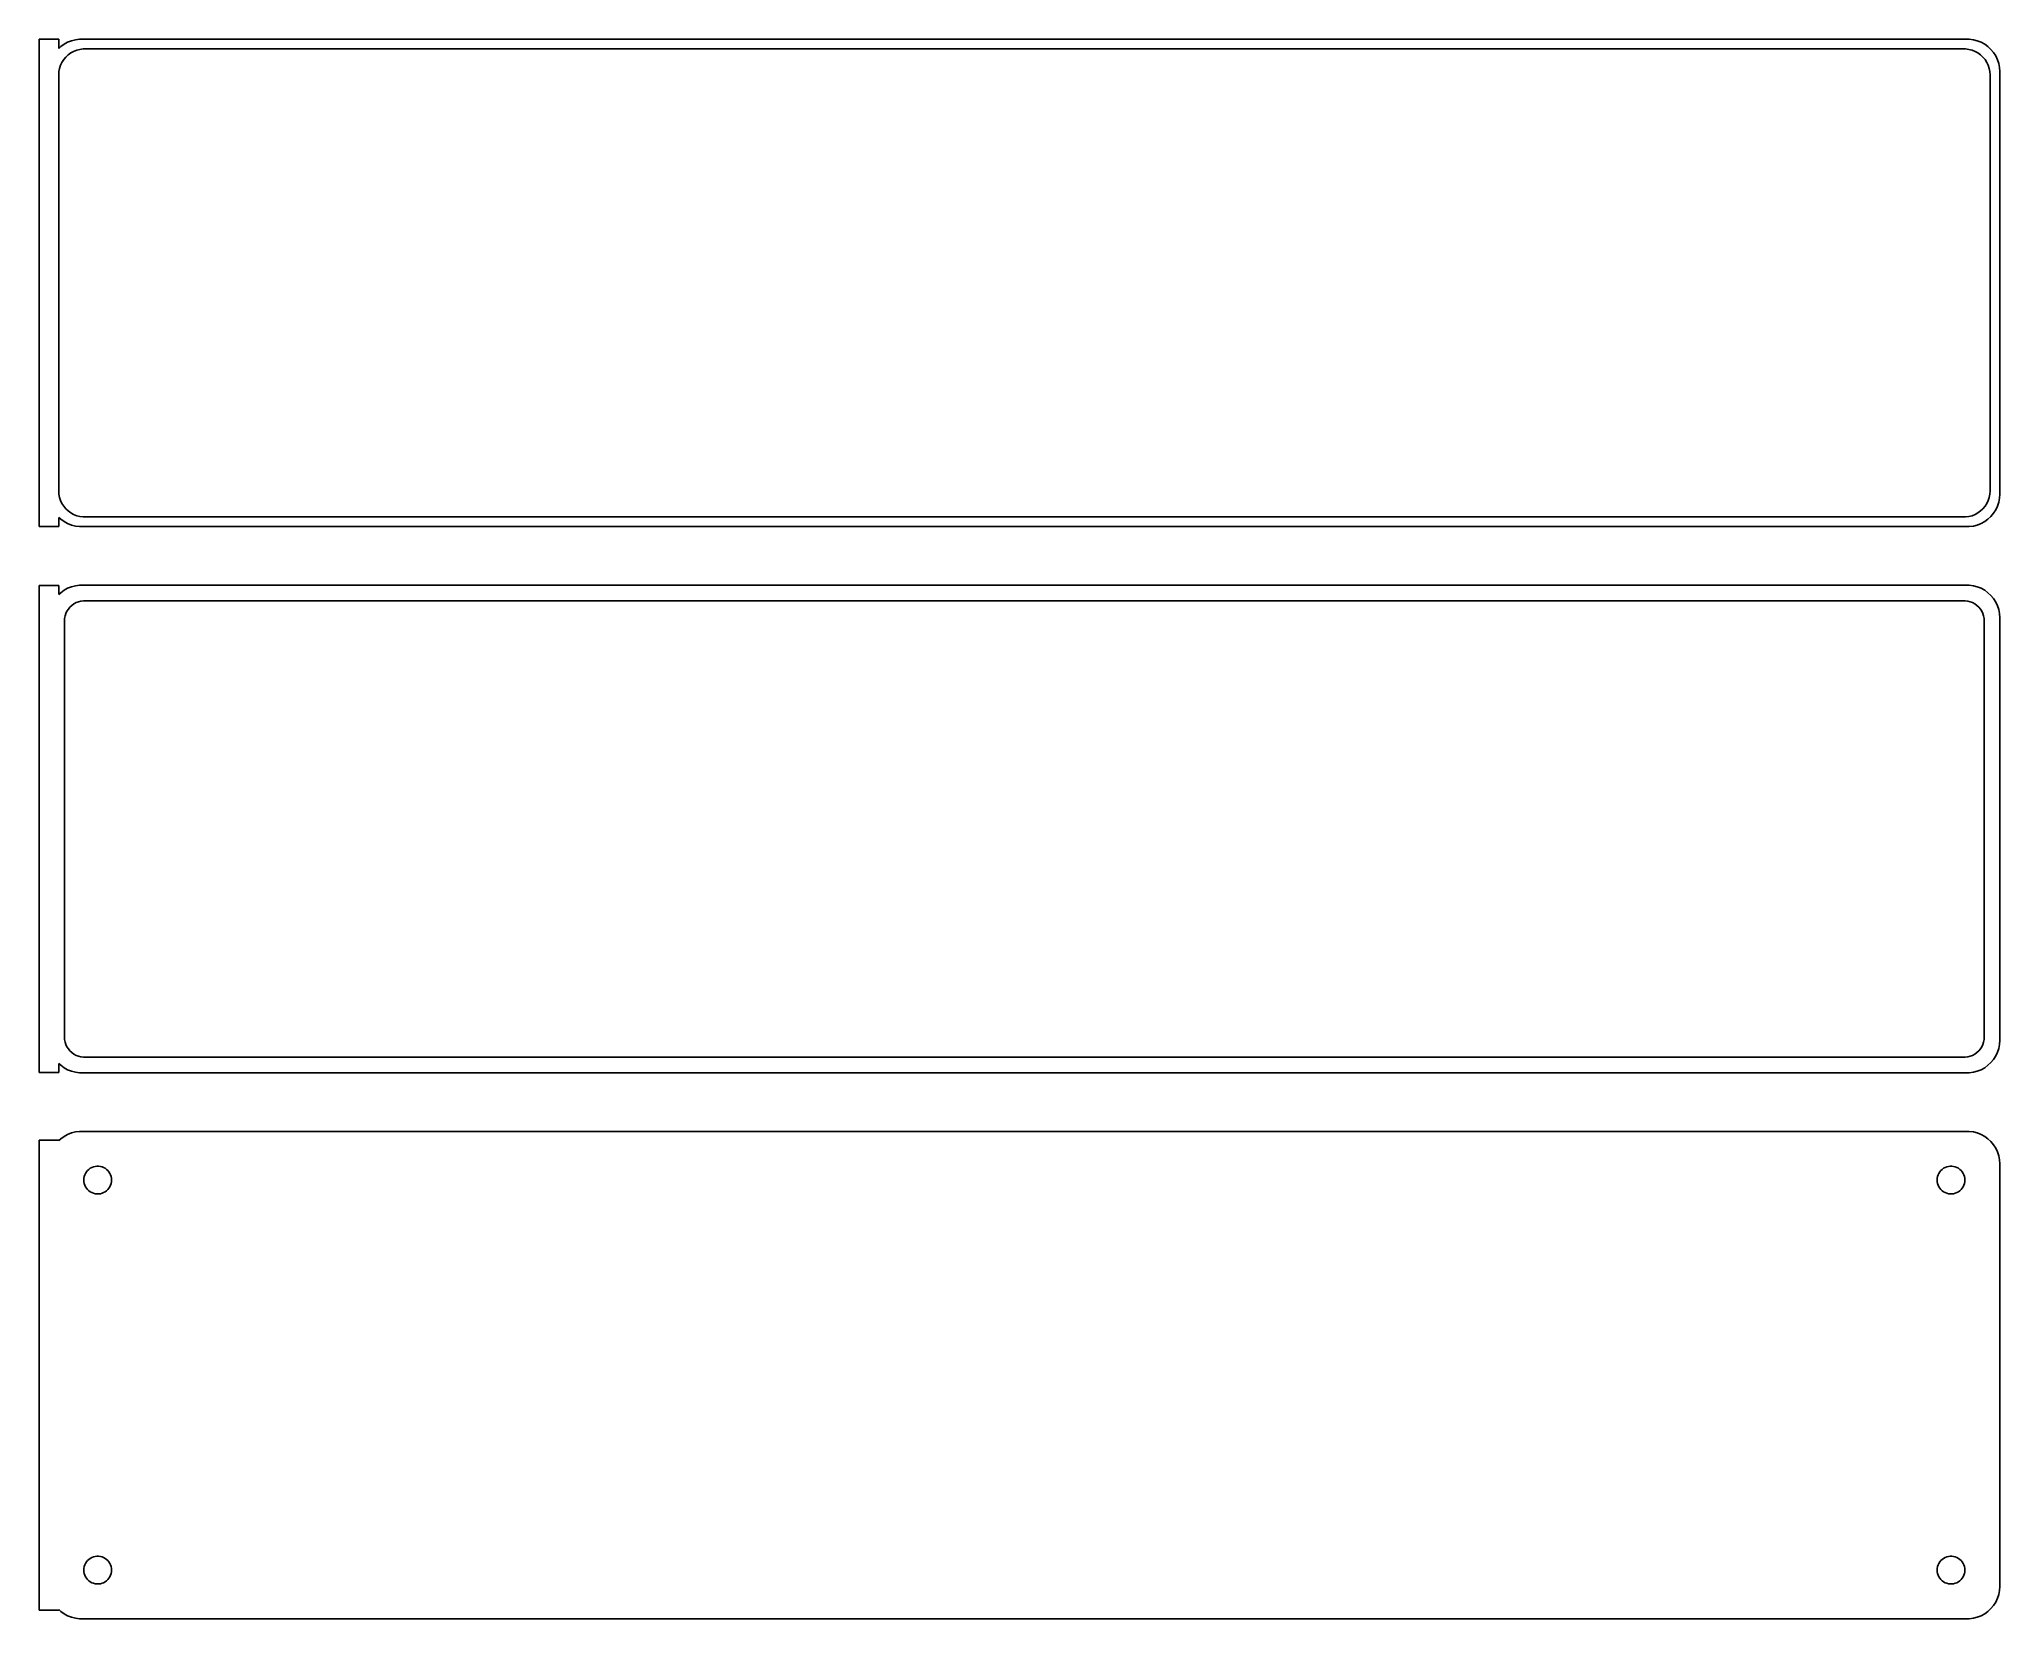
# Model space of a CAD drawing. Header units: metres. Extents: x -152 to 150, y 215 to 457.
import ezdxf

# ---------------------------------------------------------------- set-up
doc = ezdxf.new("R2010")
doc.units = ezdxf.units.M

msp = doc.modelspace()

# ---------------------------------------------------------------- linework, layer by layer
for p, q in [((-148.5, 457.49), (-151.5, 457.49)), ((-151.5, 457.49), (-151.5, 382.51)), ((-148.5, 456.059), (-148.5, 457.49)), ((-148.187, 456.353), (-148.5, 456.059)), ((-147.679, 456.722), (-148.187, 456.353)), ((-147.129, 457.024), (-147.679, 456.722)), ((-146.545, 457.255), (-147.129, 457.024)), ((-147.05, 455.082), (-146.643, 455.377)), ((-146.643, 455.377), (-146.203, 455.619)), ((-145.937, 457.411), (-146.545, 457.255)), ((-146.203, 455.619), (-145.736, 455.804)), ((-145.314, 457.49), (-145.937, 457.411)), ((-145.736, 455.804), (-145.25, 455.929)), ((145.314, 457.49), (-145.314, 457.49)), ((-145.25, 455.929), (-144.751, 455.992)), ((-144.751, 455.992), (144.751, 455.992)), ((144.751, 455.992), (145.25, 455.929)), ((145.25, 455.929), (145.736, 455.804)), ((145.937, 457.411), (145.314, 457.49)), ((145.736, 455.804), (146.203, 455.619)), ((146.545, 457.255), (145.937, 457.411)), ((146.203, 455.619), (146.643, 455.377)), ((147.129, 457.024), (146.545, 457.255)), ((146.643, 455.377), (147.05, 455.082)), ((147.679, 456.722), (147.129, 457.024)), ((148.187, 456.353), (147.679, 456.722)), ((148.645, 455.923), (148.187, 456.353)), ((149.045, 455.439), (148.645, 455.923)), ((149.382, 454.909), (149.045, 455.439)), ((-148.5, 452), (-148.468, 452.501)), ((-148.468, 452.501), (-148.374, 452.995)), ((-148.374, 452.995), (-148.219, 453.472)), ((-148.219, 453.472), (-148.005, 453.927)), ((-148.005, 453.927), (-147.736, 454.351)), ((-147.736, 454.351), (-147.416, 454.738)), ((-147.416, 454.738), (-147.05, 455.082)), ((147.05, 455.082), (147.416, 454.738)), ((147.416, 454.738), (147.736, 454.351)), ((147.736, 454.351), (148.005, 453.927)), ((148.005, 453.927), (148.219, 453.472)), ((148.219, 453.472), (148.374, 452.995)), ((148.374, 452.995), (148.468, 452.501)), ((148.468, 452.501), (148.5, 452)), ((149.649, 454.341), (149.382, 454.909)), ((149.843, 453.743), (149.649, 454.341)), ((149.961, 453.127), (149.843, 453.743)), ((150, 452.5), (149.961, 453.127)), ((150, 387.5), (150, 452.5)), ((-148.5, 388), (-148.5, 452)), ((148.5, 452), (148.5, 388)), ((-148.468, 387.499), (-148.5, 388)), ((-148.374, 387.005), (-148.468, 387.499)), ((-148.219, 386.528), (-148.374, 387.005)), ((-148.005, 386.073), (-148.219, 386.528)), ((-147.736, 385.649), (-148.005, 386.073)), ((148.005, 386.073), (147.736, 385.649)), ((148.219, 386.528), (148.005, 386.073)), ((148.374, 387.005), (148.219, 386.528)), ((148.468, 387.499), (148.374, 387.005)), ((148.5, 388), (148.468, 387.499)), ((149.649, 385.659), (149.843, 386.257)), ((149.843, 386.257), (149.961, 386.873)), ((149.961, 386.873), (150, 387.5)), ((-148.5, 383.941), (-148.187, 383.647)), ((-148.5, 382.51), (-148.5, 383.941)), ((-148.187, 383.647), (-147.679, 383.278)), ((-147.416, 385.262), (-147.736, 385.649)), ((-147.679, 383.278), (-147.129, 382.976)), ((-147.05, 384.918), (-147.416, 385.262)), ((-147.129, 382.976), (-146.545, 382.745)), ((-146.643, 384.623), (-147.05, 384.918)), ((-146.203, 384.381), (-146.643, 384.623)), ((-145.736, 384.196), (-146.203, 384.381)), ((-145.25, 384.071), (-145.736, 384.196)), ((-144.751, 384.008), (-145.25, 384.071)), ((144.751, 384.008), (-144.751, 384.008)), ((145.25, 384.071), (144.751, 384.008)), ((145.736, 384.196), (145.25, 384.071)), ((146.203, 384.381), (145.736, 384.196)), ((146.643, 384.623), (146.203, 384.381)), ((146.545, 382.745), (147.129, 382.976)), ((147.05, 384.918), (146.643, 384.623)), ((147.416, 385.262), (147.05, 384.918)), ((147.129, 382.976), (147.679, 383.278)), ((147.736, 385.649), (147.416, 385.262)), ((147.679, 383.278), (148.187, 383.647)), ((148.187, 383.647), (148.645, 384.077)), ((148.645, 384.077), (149.045, 384.561)), ((149.045, 384.561), (149.382, 385.091)), ((149.382, 385.091), (149.649, 385.659)), ((-151.5, 382.51), (-148.5, 382.51)), ((-146.545, 382.745), (-145.937, 382.589)), ((-145.937, 382.589), (-145.314, 382.51)), ((-145.314, 382.51), (145.314, 382.51)), ((145.314, 382.51), (145.937, 382.589)), ((145.937, 382.589), (146.545, 382.745)), ((-148.5, 373.479), (-151.5, 373.479)), ((-151.5, 373.479), (-151.5, 298.521)), ((-148.5, 372.059), (-148.5, 373.479)), ((-148.187, 372.353), (-148.5, 372.059)), ((-147.679, 372.722), (-148.187, 372.353)), ((-147.129, 373.024), (-147.679, 372.722)), ((-146.545, 373.255), (-147.129, 373.024)), ((-145.937, 373.411), (-146.545, 373.255)), ((-145.314, 373.49), (-145.937, 373.411)), ((-145.825, 370.817), (-145.462, 370.961)), ((-145.462, 370.961), (-145.083, 371.058)), ((145.314, 373.49), (-145.314, 373.49)), ((-145.083, 371.058), (-144.695, 371.107)), ((-144.695, 371.107), (144.695, 371.107)), ((144.695, 371.107), (145.083, 371.058)), ((145.083, 371.058), (145.462, 370.961)), ((145.937, 373.411), (145.314, 373.49)), ((145.462, 370.961), (145.825, 370.817)), ((146.545, 373.255), (145.937, 373.411)), ((147.129, 373.024), (146.545, 373.255)), ((147.679, 372.722), (147.129, 373.024)), ((148.187, 372.353), (147.679, 372.722)), ((148.645, 371.923), (148.187, 372.353)), ((149.045, 371.439), (148.645, 371.923)), ((149.382, 370.909), (149.045, 371.439)), ((149.649, 370.341), (149.382, 370.909)), ((-147.613, 368), (-147.588, 368.39)), ((-147.613, 304), (-147.613, 368)), ((-147.588, 368.39), (-147.515, 368.774)), ((-147.515, 368.774), (-147.394, 369.146)), ((-147.394, 369.146), (-147.228, 369.5)), ((-147.228, 369.5), (-147.018, 369.83)), ((-147.018, 369.83), (-146.769, 370.131)), ((-146.769, 370.131), (-146.484, 370.399)), ((-146.484, 370.399), (-146.168, 370.628)), ((-146.168, 370.628), (-145.825, 370.817)), ((145.825, 370.817), (146.168, 370.628)), ((146.168, 370.628), (146.484, 370.399)), ((146.484, 370.399), (146.769, 370.131)), ((146.769, 370.131), (147.018, 369.83)), ((147.018, 369.83), (147.228, 369.5)), ((147.228, 369.5), (147.394, 369.146)), ((147.394, 369.146), (147.515, 368.774)), ((147.515, 368.774), (147.588, 368.39)), ((147.588, 368.39), (147.613, 368)), ((147.613, 368), (147.613, 304)), ((149.843, 369.743), (149.649, 370.341)), ((149.961, 369.127), (149.843, 369.743)), ((150, 368.5), (149.961, 369.127)), ((150, 303.5), (150, 368.5)), ((-147.588, 303.61), (-147.613, 304)), ((-147.515, 303.226), (-147.588, 303.61)), ((-147.394, 302.854), (-147.515, 303.226)), ((-147.228, 302.5), (-147.394, 302.854)), ((-147.018, 302.17), (-147.228, 302.5)), ((-146.769, 301.869), (-147.018, 302.17)), ((-146.484, 301.601), (-146.769, 301.869)), ((-146.168, 301.372), (-146.484, 301.601)), ((146.484, 301.601), (146.168, 301.372)), ((146.769, 301.869), (146.484, 301.601)), ((147.018, 302.17), (146.769, 301.869)), ((147.228, 302.5), (147.018, 302.17)), ((147.394, 302.854), (147.228, 302.5)), ((147.515, 303.226), (147.394, 302.854)), ((147.588, 303.61), (147.515, 303.226)), ((147.613, 304), (147.588, 303.61)), ((149.382, 301.091), (149.649, 301.659)), ((149.649, 301.659), (149.843, 302.257)), ((149.843, 302.257), (149.961, 302.873)), ((149.961, 302.873), (150, 303.5)), ((-151.5, 298.521), (-148.5, 298.521)), ((-148.5, 298.521), (-148.5, 299.941)), ((-148.5, 299.941), (-148.187, 299.647)), ((-148.187, 299.647), (-147.679, 299.278)), ((-147.679, 299.278), (-147.129, 298.976)), ((-147.129, 298.976), (-146.545, 298.745)), ((-146.545, 298.745), (-145.937, 298.589)), ((-145.825, 301.183), (-146.168, 301.372)), ((-145.937, 298.589), (-145.314, 298.51)), ((-145.462, 301.039), (-145.825, 301.183)), ((-145.083, 300.942), (-145.462, 301.039)), ((-145.314, 298.51), (145.314, 298.51)), ((-144.695, 300.893), (-145.083, 300.942)), ((144.695, 300.893), (-144.695, 300.893)), ((145.083, 300.942), (144.695, 300.893)), ((145.462, 301.039), (145.083, 300.942)), ((145.314, 298.51), (145.937, 298.589)), ((145.825, 301.183), (145.462, 301.039)), ((146.168, 301.372), (145.825, 301.183)), ((145.937, 298.589), (146.545, 298.745)), ((146.545, 298.745), (147.129, 298.976)), ((147.129, 298.976), (147.679, 299.278)), ((147.679, 299.278), (148.187, 299.647)), ((148.187, 299.647), (148.645, 300.077)), ((148.645, 300.077), (149.045, 300.561)), ((149.045, 300.561), (149.382, 301.091)), ((-145.314, 289.49), (-145.937, 289.411)), ((145.314, 289.49), (-145.314, 289.49)), ((145.937, 289.411), (145.314, 289.49)), ((-148.5, 288.153), (-151.5, 288.153)), ((-151.5, 288.153), (-151.5, 215.847)), ((-148.187, 288.353), (-148.5, 288.059)), ((-148.5, 288.059), (-148.5, 288.153)), ((-147.679, 288.722), (-148.187, 288.353)), ((-147.129, 289.024), (-147.679, 288.722)), ((-146.545, 289.255), (-147.129, 289.024)), ((-145.937, 289.411), (-146.545, 289.255)), ((146.545, 289.255), (145.937, 289.411)), ((147.129, 289.024), (146.545, 289.255)), ((147.679, 288.722), (147.129, 289.024)), ((148.187, 288.353), (147.679, 288.722)), ((148.645, 287.923), (148.187, 288.353)), ((149.045, 287.439), (148.645, 287.923)), ((149.382, 286.909), (149.045, 287.439)), ((149.649, 286.341), (149.382, 286.909)), ((-144.227, 283.255), (-144.057, 283.462)), ((-144.057, 283.462), (-143.861, 283.645)), ((-143.861, 283.645), (-143.644, 283.803)), ((-143.644, 283.803), (-143.409, 283.932)), ((-143.409, 283.932), (-143.16, 284.031)), ((-143.16, 284.031), (-142.9, 284.097)), ((-142.9, 284.097), (-142.634, 284.131)), ((-142.634, 284.131), (-142.366, 284.131)), ((-142.366, 284.131), (-142.1, 284.097)), ((-142.1, 284.097), (-141.84, 284.031)), ((-141.84, 284.031), (-141.591, 283.932)), ((-141.591, 283.932), (-141.356, 283.803)), ((-141.356, 283.803), (-141.139, 283.645)), ((-141.139, 283.645), (-140.943, 283.462)), ((-140.943, 283.462), (-140.773, 283.255)), ((140.773, 283.255), (140.943, 283.462)), ((140.943, 283.462), (141.139, 283.645)), ((141.139, 283.645), (141.356, 283.803)), ((141.356, 283.803), (141.591, 283.932)), ((141.591, 283.932), (141.84, 284.031)), ((141.84, 284.031), (142.1, 284.097)), ((142.1, 284.097), (142.366, 284.131)), ((142.366, 284.131), (142.634, 284.131)), ((142.634, 284.131), (142.9, 284.097)), ((142.9, 284.097), (143.16, 284.031)), ((143.16, 284.031), (143.409, 283.932)), ((143.409, 283.932), (143.644, 283.803)), ((143.644, 283.803), (143.861, 283.645)), ((143.861, 283.645), (144.057, 283.462)), ((144.057, 283.462), (144.227, 283.255)), ((149.843, 285.743), (149.649, 286.341)), ((149.961, 285.127), (149.843, 285.743)), ((150, 284.5), (149.961, 285.127)), ((150, 219.5), (150, 284.5)), ((-144.635, 282), (-144.618, 282.268)), ((-144.618, 281.732), (-144.635, 282)), ((-144.618, 282.268), (-144.568, 282.531)), ((-144.568, 281.469), (-144.618, 281.732)), ((-144.568, 282.531), (-144.485, 282.786)), ((-144.485, 281.214), (-144.568, 281.469)), ((-144.485, 282.786), (-144.371, 283.029)), ((-144.371, 280.971), (-144.485, 281.214)), ((-144.371, 283.029), (-144.227, 283.255)), ((-144.227, 280.745), (-144.371, 280.971)), ((-144.057, 280.538), (-144.227, 280.745)), ((-143.861, 280.355), (-144.057, 280.538)), ((-140.943, 280.538), (-141.139, 280.355)), ((-140.773, 280.745), (-140.943, 280.538)), ((-140.773, 283.255), (-140.629, 283.029)), ((-140.629, 280.971), (-140.773, 280.745)), ((-140.629, 283.029), (-140.515, 282.786)), ((-140.515, 281.214), (-140.629, 280.971)), ((-140.515, 282.786), (-140.432, 282.531)), ((-140.432, 281.469), (-140.515, 281.214)), ((-140.432, 282.531), (-140.382, 282.268)), ((-140.382, 281.732), (-140.432, 281.469)), ((-140.382, 282.268), (-140.365, 282)), ((-140.365, 282), (-140.382, 281.732)), ((140.365, 282), (140.382, 282.268)), ((140.382, 281.732), (140.365, 282)), ((140.382, 282.268), (140.432, 282.531)), ((140.432, 281.469), (140.382, 281.732)), ((140.432, 282.531), (140.515, 282.786)), ((140.515, 281.214), (140.432, 281.469)), ((140.515, 282.786), (140.629, 283.029)), ((140.629, 280.971), (140.515, 281.214)), ((140.629, 283.029), (140.773, 283.255)), ((140.773, 280.745), (140.629, 280.971)), ((140.943, 280.538), (140.773, 280.745)), ((141.139, 280.355), (140.943, 280.538)), ((144.057, 280.538), (143.861, 280.355)), ((144.227, 280.745), (144.057, 280.538)), ((144.227, 283.255), (144.371, 283.029)), ((144.371, 280.971), (144.227, 280.745)), ((144.371, 283.029), (144.485, 282.786)), ((144.485, 281.214), (144.371, 280.971)), ((144.485, 282.786), (144.568, 282.531)), ((144.568, 281.469), (144.485, 281.214)), ((144.568, 282.531), (144.618, 282.268)), ((144.618, 281.732), (144.568, 281.469)), ((144.618, 282.268), (144.635, 282)), ((144.635, 282), (144.618, 281.732)), ((-143.644, 280.197), (-143.861, 280.355)), ((-143.409, 280.068), (-143.644, 280.197)), ((-143.16, 279.969), (-143.409, 280.068)), ((-142.9, 279.903), (-143.16, 279.969)), ((-142.634, 279.869), (-142.9, 279.903)), ((-142.366, 279.869), (-142.634, 279.869)), ((-142.1, 279.903), (-142.366, 279.869)), ((-141.84, 279.969), (-142.1, 279.903)), ((-141.591, 280.068), (-141.84, 279.969)), ((-141.356, 280.197), (-141.591, 280.068)), ((-141.139, 280.355), (-141.356, 280.197)), ((141.356, 280.197), (141.139, 280.355)), ((141.591, 280.068), (141.356, 280.197)), ((141.84, 279.969), (141.591, 280.068)), ((142.1, 279.903), (141.84, 279.969)), ((142.366, 279.869), (142.1, 279.903)), ((142.634, 279.869), (142.366, 279.869)), ((142.9, 279.903), (142.634, 279.869)), ((143.16, 279.969), (142.9, 279.903)), ((143.409, 280.068), (143.16, 279.969)), ((143.644, 280.197), (143.409, 280.068)), ((143.861, 280.355), (143.644, 280.197)), ((-144.371, 223.029), (-144.227, 223.255)), ((-144.227, 223.255), (-144.057, 223.462)), ((-144.057, 223.462), (-143.861, 223.645)), ((-143.861, 223.645), (-143.644, 223.803)), ((-143.644, 223.803), (-143.409, 223.932)), ((-143.409, 223.932), (-143.16, 224.031)), ((-143.16, 224.031), (-142.9, 224.097)), ((-142.9, 224.097), (-142.634, 224.131)), ((-142.634, 224.131), (-142.366, 224.131)), ((-142.366, 224.131), (-142.1, 224.097)), ((-142.1, 224.097), (-141.84, 224.031)), ((-141.84, 224.031), (-141.591, 223.932)), ((-141.591, 223.932), (-141.356, 223.803)), ((-141.356, 223.803), (-141.139, 223.645)), ((-141.139, 223.645), (-140.943, 223.462)), ((-140.943, 223.462), (-140.773, 223.255)), ((-140.773, 223.255), (-140.629, 223.029)), ((140.629, 223.029), (140.773, 223.255)), ((140.773, 223.255), (140.943, 223.462)), ((140.943, 223.462), (141.139, 223.645)), ((141.139, 223.645), (141.356, 223.803)), ((141.356, 223.803), (141.591, 223.932)), ((141.591, 223.932), (141.84, 224.031)), ((141.84, 224.031), (142.1, 224.097)), ((142.1, 224.097), (142.366, 224.131)), ((142.366, 224.131), (142.634, 224.131)), ((142.634, 224.131), (142.9, 224.097)), ((142.9, 224.097), (143.16, 224.031)), ((143.16, 224.031), (143.409, 223.932)), ((143.409, 223.932), (143.644, 223.803)), ((143.644, 223.803), (143.861, 223.645)), ((143.861, 223.645), (144.057, 223.462)), ((144.057, 223.462), (144.227, 223.255)), ((144.227, 223.255), (144.371, 223.029)), ((-144.635, 222), (-144.618, 222.268)), ((-144.618, 221.732), (-144.635, 222)), ((-144.618, 222.268), (-144.568, 222.531)), ((-144.568, 221.469), (-144.618, 221.732)), ((-144.568, 222.531), (-144.485, 222.786)), ((-144.485, 221.214), (-144.568, 221.469)), ((-144.485, 222.786), (-144.371, 223.029)), ((-144.371, 220.971), (-144.485, 221.214)), ((-144.227, 220.745), (-144.371, 220.971)), ((-144.057, 220.538), (-144.227, 220.745)), ((-143.861, 220.355), (-144.057, 220.538)), ((-143.644, 220.197), (-143.861, 220.355)), ((-143.409, 220.068), (-143.644, 220.197)), ((-141.356, 220.197), (-141.591, 220.068)), ((-141.139, 220.355), (-141.356, 220.197)), ((-140.943, 220.538), (-141.139, 220.355)), ((-140.773, 220.745), (-140.943, 220.538)), ((-140.629, 220.971), (-140.773, 220.745)), ((-140.629, 223.029), (-140.515, 222.786)), ((-140.515, 221.214), (-140.629, 220.971)), ((-140.515, 222.786), (-140.432, 222.531)), ((-140.432, 221.469), (-140.515, 221.214)), ((-140.432, 222.531), (-140.382, 222.268)), ((-140.382, 221.732), (-140.432, 221.469)), ((-140.382, 222.268), (-140.365, 222)), ((-140.365, 222), (-140.382, 221.732)), ((140.365, 222), (140.382, 222.268)), ((140.382, 221.732), (140.365, 222)), ((140.382, 222.268), (140.432, 222.531)), ((140.432, 221.469), (140.382, 221.732)), ((140.432, 222.531), (140.515, 222.786)), ((140.515, 221.214), (140.432, 221.469)), ((140.515, 222.786), (140.629, 223.029)), ((140.629, 220.971), (140.515, 221.214)), ((140.773, 220.745), (140.629, 220.971)), ((140.943, 220.538), (140.773, 220.745)), ((141.139, 220.355), (140.943, 220.538)), ((141.356, 220.197), (141.139, 220.355)), ((141.591, 220.068), (141.356, 220.197)), ((143.644, 220.197), (143.409, 220.068)), ((143.861, 220.355), (143.644, 220.197)), ((144.057, 220.538), (143.861, 220.355)), ((144.227, 220.745), (144.057, 220.538)), ((144.371, 220.971), (144.227, 220.745)), ((144.371, 223.029), (144.485, 222.786)), ((144.485, 221.214), (144.371, 220.971)), ((144.485, 222.786), (144.568, 222.531)), ((144.568, 221.469), (144.485, 221.214)), ((144.568, 222.531), (144.618, 222.268)), ((144.618, 221.732), (144.568, 221.469)), ((144.618, 222.268), (144.635, 222)), ((144.635, 222), (144.618, 221.732)), ((-143.16, 219.969), (-143.409, 220.068)), ((-142.9, 219.903), (-143.16, 219.969)), ((-142.634, 219.869), (-142.9, 219.903)), ((-142.366, 219.869), (-142.634, 219.869)), ((-142.1, 219.903), (-142.366, 219.869)), ((-141.84, 219.969), (-142.1, 219.903)), ((-141.591, 220.068), (-141.84, 219.969)), ((141.84, 219.969), (141.591, 220.068)), ((142.1, 219.903), (141.84, 219.969)), ((142.366, 219.869), (142.1, 219.903)), ((142.634, 219.869), (142.366, 219.869)), ((142.9, 219.903), (142.634, 219.869)), ((143.16, 219.969), (142.9, 219.903)), ((143.409, 220.068), (143.16, 219.969)), ((149.045, 216.561), (149.382, 217.091)), ((149.382, 217.091), (149.649, 217.659)), ((149.649, 217.659), (149.843, 218.257)), ((149.843, 218.257), (149.961, 218.873)), ((149.961, 218.873), (150, 219.5)), ((-151.5, 215.847), (-148.5, 215.847)), ((-148.5, 215.847), (-148.5, 215.941)), ((-148.5, 215.941), (-148.187, 215.647)), ((-148.187, 215.647), (-147.679, 215.278)), ((-147.679, 215.278), (-147.129, 214.976)), ((-147.129, 214.976), (-146.545, 214.745)), ((-146.545, 214.745), (-145.937, 214.589)), ((-145.937, 214.589), (-145.314, 214.51)), ((-145.314, 214.51), (145.314, 214.51)), ((145.314, 214.51), (145.937, 214.589)), ((145.937, 214.589), (146.545, 214.745)), ((146.545, 214.745), (147.129, 214.976)), ((147.129, 214.976), (147.679, 215.278)), ((147.679, 215.278), (148.187, 215.647)), ((148.187, 215.647), (148.645, 216.077)), ((148.645, 216.077), (149.045, 216.561))]:
    msp.add_line(p, q)

doc.saveas('drawing.dxf')
